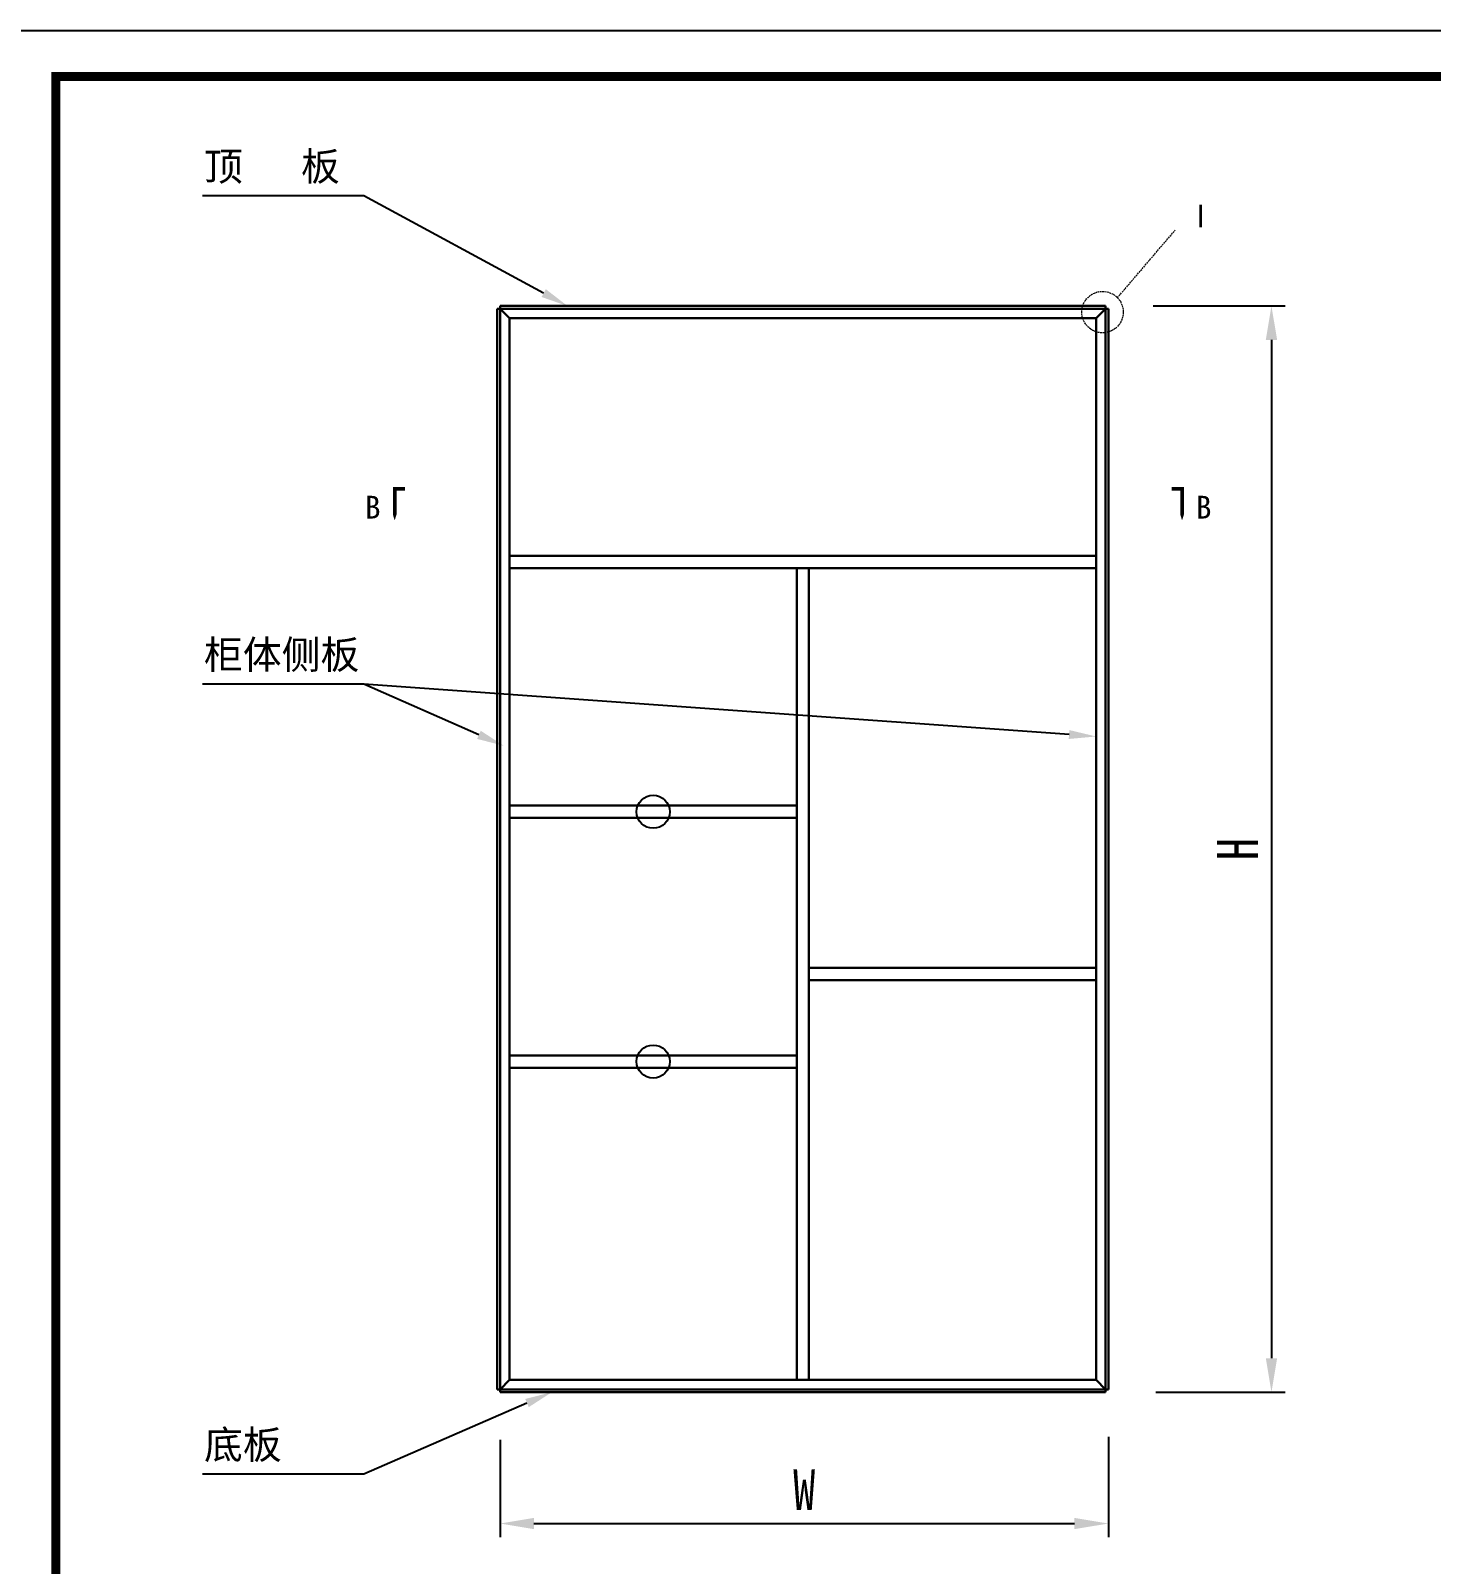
# Model space of a CAD drawing. Header units: millimetres. Extents: x 0 to 1097966, y -63096 to 223085.
# Drawn here: x 339122.3 to 339328.6, y -54595.1 to -54369.1 of the extents above; entities that cross this region are included whole.
import ezdxf
from ezdxf import colors
from ezdxf.entities.mleader import LeaderData, LeaderLine
from ezdxf.math import Vec2, Vec3

# ---------------------------------------------------------------- set-up
doc = ezdxf.new("R2010")
doc.units = ezdxf.units.MM
doc.linetypes.add('DASH', pattern=[0.35, 0.25, -0.1])
doc.styles.get("Standard").update_dxf_attribs({"font": 'arial.ttf'})
doc.styles.add('TEXT', font='', dxfattribs={"width": 0.8})
doc.styles.add('宋体', font='')
doc.styles.get('TEXT').set_extended_font_data('SimSun')
doc.styles.get('宋体').set_extended_font_data('SimSun')
doc.dimstyles.new('副本 (2) (2) ISO-25', dxfattribs={"dimtxt": 18, "dimasz": 13, "dimexe": 6, "dimexo": 12, "dimgap": 6, "dimtad": 1, "dimtxsty": 'TEXT', "dimcen": 2.5, "dimclrd": 5, "dimclre": 5, "dimclrt": 5, "dimadec": 0, "dimazin": 0, "dimtfac": 1, "dimtmove": 0, "dimatfit": 3, "dimldrblk": 'BOXFILLED', "dimfxl": 1.25, "dimarcsym": 0})

# ---------------------------------------------------------------- blocks, each defined once
blk = doc.blocks.new('*D957')
at = {"color": 5, "lineweight": -2, "transparency": 16777216}
for p, q in [((339191.39, -54576.7), (339191.39, -54591.05)), ((339280.99, -54576.3), (339280.99, -54591.05)), ((339196.39, -54589.05), (339275.99, -54589.05))]:
    blk.add_line(p, q, dxfattribs=at)
at = {"color": 5, "transparency": 16777216}
for points in [[(339196.39, -54588.22), (339196.39, -54589.88), (339191.39, -54589.05)], [(339275.99, -54588.22), (339275.99, -54589.88), (339280.99, -54589.05)]]:
    blk.add_solid(points, dxfattribs=at)
at = {"layer": 'Defpoints', "color": 0, "transparency": 16777216}
for p in [(339191.39, -54569.7), (339280.99, -54569.3), (339280.99, -54589.05)]:
    blk.add_point(p, dxfattribs=at)
at = {"color": 5, "transparency": 16777216, "insert": (339236.19, -54584.05), "char_height": 6, "attachment_point": 5, "style": 'TEXT'}
blk.add_mtext('W', dxfattribs=at)
blk = doc.blocks.new('_BoxFilled')
at = {"color": 0, "linetype": 'ByBlock', "lineweight": -2}
blk.add_line((-0.5, 0), (-1, 0), dxfattribs=at)
at = {"color": 0, "linetype": 'ByBlock'}
blk.add_solid([(-0.5, 0.5), (0.5, 0.5), (-0.5, -0.5), (0.5, -0.5)], dxfattribs=at)
blk = doc.blocks.new('*D958')
at = {"color": 5, "lineweight": -2, "transparency": 16777216}
for p, q in [((339287.59, -54409.7), (339307.01, -54409.7)), ((339305.01, -54414.7), (339305.01, -54564.7)), ((339287.99, -54569.7), (339307.01, -54569.7))]:
    blk.add_line(p, q, dxfattribs=at)
at = {"color": 5, "transparency": 16777216}
for points in [[(339304.18, -54414.7), (339305.85, -54414.7), (339305.01, -54409.7)], [(339304.18, -54564.7), (339305.85, -54564.7), (339305.01, -54569.7)]]:
    blk.add_solid(points, dxfattribs=at)
at = {"layer": 'Defpoints', "color": 0, "transparency": 16777216}
for p in [(339280.59, -54409.7), (339280.99, -54569.7), (339305.01, -54569.7)]:
    blk.add_point(p, dxfattribs=at)
at = {"color": 5, "transparency": 16777216, "insert": (339300.01, -54489.7), "char_height": 6, "attachment_point": 5, "rotation": 90, "style": 'TEXT'}
blk.add_mtext('H', dxfattribs=at)

msp = doc.modelspace()

# ---------------------------------------------------------------- linework, layer by layer
at = {"color": 251, "linetype": 'DASH', "lineweight": 13, "true_color": 0x636466}
msp.add_line((339282.325, -54408.485), (339290.825, -54398.532), dxfattribs=at)
at = {"lineweight": 30}
for p, q in [((339190.986, -54410.103), (339190.986, -54569.303)), ((339190.986, -54410.103), (339191.386, -54410.103)), ((339191.386, -54409.703), (339191.386, -54410.103)), ((339191.386, -54409.703), (339280.586, -54409.703)), ((339192.786, -54411.503), (339191.386, -54410.103)), ((339191.386, -54410.103), (339280.586, -54410.103)), ((339191.386, -54410.103), (339191.386, -54569.303)), ((339279.186, -54411.503), (339280.586, -54410.103)), ((339280.586, -54409.703), (339280.586, -54410.103)), ((339280.586, -54410.103), (339280.986, -54410.103)), ((339280.586, -54410.103), (339280.586, -54569.303)), ((339280.986, -54410.103), (339280.986, -54569.303)), ((339192.786, -54411.503), (339192.786, -54567.903)), ((339192.786, -54411.503), (339279.186, -54411.503)), ((339279.186, -54411.503), (339279.186, -54567.903)), ((339192.786, -54446.503), (339279.186, -54446.503)), ((339192.786, -54448.303), (339279.186, -54448.303)), ((339235.086, -54448.303), (339235.086, -54567.903)), ((339236.886, -54448.303), (339236.886, -54567.903)), ((339235.086, -54483.303), (339192.786, -54483.303)), ((339235.086, -54485.103), (339192.786, -54485.103)), ((339236.886, -54507.203), (339279.186, -54507.203)), ((339236.886, -54509.003), (339279.186, -54509.003)), ((339235.086, -54520.103), (339192.786, -54520.103)), ((339235.086, -54521.903), (339192.786, -54521.903)), ((339192.786, -54567.903), (339191.386, -54569.303)), ((339192.786, -54567.903), (339279.186, -54567.903)), ((339279.186, -54567.903), (339280.586, -54569.303)), ((339190.986, -54569.303), (339191.386, -54569.303)), ((339191.386, -54569.303), (339191.386, -54569.703)), ((339191.386, -54569.303), (339280.586, -54569.303)), ((339191.386, -54569.703), (339280.586, -54569.703)), ((339280.586, -54569.303), (339280.586, -54569.703)), ((339280.586, -54569.303), (339280.986, -54569.303))]:
    msp.add_line(p, q, dxfattribs=at)
msp.add_lwpolyline([(339119.218, -54770.097), (339686.218, -54770.097), (339686.218, -54369.147), (339119.218, -54369.147)], close=True)
at = {"const_width": 1.35}
msp.add_lwpolyline([(339125.968, -54763.347), (339679.468, -54763.347), (339679.468, -54375.897), (339125.968, -54375.897)], close=True, dxfattribs=at)
for points in [[(339175.874, -54441.27, 0, 1.08, 0), (339175.874, -54439.587, 0.54, 0.54, 0), (339175.874, -54436.638, 0.54, 0.54, 0), (339177.389, -54436.638, 0.54, 0.54, 0)], [(339291.846, -54441.27, 0, 1.08, 0), (339291.846, -54439.587, 0.54, 0.54, 0), (339291.846, -54436.638, 0.54, 0.54, 0), (339290.331, -54436.638, 0.54, 0.54, 0)]]:
    msp.add_lwpolyline(points, format="xyseb")
at = {"color": 251, "linetype": 'DASH', "lineweight": 13, "true_color": 0x636466}
msp.add_circle((339280.128, -54410.603), 3.052, dxfattribs=at)
for centre in [(339213.936, -54484.203), (339213.936, -54521.003)]:
    msp.add_circle(centre, 2.44)

# ---------------------------------------------------------------- texts
at = {"color": 4, "attachment_point": 4, "style": '宋体'}
for s, insert, char_height, width in [('顶   板', (339147.79, -54389.38), 4.1923, 31.34167), ('{\\C256;B}', (339171.503, -54439.342), 3.3539, 4.17765), ('{\\C256;B}', (339293.894, -54439.342), 3.3539, 4.17765), ('柜体侧板', (339147.79, -54461.293), 4.1923, 31.34167), ('底板', (339147.79, -54577.675), 4.1923, 31.34167)]:
    msp.add_mtext(s, dxfattribs=dict(at, insert=insert, char_height=char_height, width=width))
at = {"color": 251, "linetype": 'DASH', "lineweight": 13, "true_color": 0x636466, "insert": (339292.296, -54396.455), "char_height": 3.3539, "width": 4.17765, "attachment_point": 4, "style": '宋体'}
msp.add_mtext('{\\C256;Ⅰ}', dxfattribs=at)

# ---------------------------------------------------------------- dimensions: what is measured, and where the dimension line sits
dim = msp.add_linear_dim(base=(339305.014, -54569.703), p1=(339280.586, -54409.703), p2=(339280.986, -54569.703), angle=90, text='H', dimstyle='副本 (2) (2) ISO-25', override={"dimtxt": 6, "dimasz": 5, "dimexe": 2, "dimexo": 7, "dimgap": 2, "dimfxl": 30, "dimfxlon": 1})
dim.commit()
dim.dimension.update_dxf_attribs({"geometry": '*D958', "text_midpoint": (339300.014, -54489.703)})
dim = msp.add_linear_dim(base=(339280.986, -54589.05), p1=(339191.386, -54569.703), p2=(339280.986, -54569.303), text='W', dimstyle='副本 (2) (2) ISO-25', override={"dimtxt": 6, "dimasz": 5, "dimexe": 2, "dimexo": 7, "dimgap": 2, "dimfxl": 30, "dimfxlon": 1})
dim.commit()
dim.dimension.update_dxf_attribs({"geometry": '*D957', "text_midpoint": (339236.186, -54584.05)})

# ---------------------------------------------------------------- leaders
at = {"color": 4}
ml = msp.add_multileader_mtext('Standard', dxfattribs=at)
ml.set_content('', color=4)
ml.set_leader_properties()
ml.build(insert=Vec2(0, 0))
ctx = ml.context
ctx.base_point, ctx.plane_origin = Vec3(339143.556, -54393.495), Vec3(339193.046, -54371.198)
ctx.text_align_type = 2
notes = []
notes.append((ctx, [(0, (1, 1, 0), (339171.334, -54393.495), (-1, 0), 23.779, [(0, [(339201.333, -54409.703)], 0, [])])]))
ctx.mtext.insert, ctx.mtext.alignment, ctx.mtext.flow_direction = Vec3(339145.556, -54391.495), 3, 5
ml = msp.add_multileader_mtext('Standard', dxfattribs=at)
ml.set_content('', color=4)
ml.set_leader_properties()
ml.build(insert=Vec2(0, 0))
ctx = ml.context
ctx.base_point, ctx.plane_origin = Vec3(339143.556, -54465.407), Vec3(339193.046, -54443.11)
ctx.text_align_type = 2
notes.append((ctx, [(0, (1, 1, 0), (339171.334, -54465.407), (-1, 0), 23.779, [(0, [(339191.943, -54474.486)], 0, [])])]))
ctx.mtext.insert, ctx.mtext.alignment, ctx.mtext.flow_direction = Vec3(339145.556, -54463.407), 3, 5
ml = msp.add_multileader_mtext('Standard', dxfattribs=at)
ml.set_content('', color=4)
ml.set_leader_properties()
ml.build(insert=Vec2(0, 0))
ctx = ml.context
ctx.base_point, ctx.plane_origin = Vec3(339143.556, -54465.407), Vec3(339193.046, -54443.11)
ctx.text_align_type = 2
notes.append((ctx, [(0, (1, 1, 0), (339171.334, -54465.407), (-1, 0), 23.779, [(0, [(339279.186, -54473.113)], 0, [])])]))
ctx.mtext.insert, ctx.mtext.alignment, ctx.mtext.flow_direction = Vec3(339145.556, -54463.407), 3, 5
ml = msp.add_multileader_mtext('Standard', dxfattribs=at)
ml.set_content('', color=4)
ml.set_leader_properties()
ml.build(insert=Vec2(0, 0))
ctx = ml.context
ctx.base_point, ctx.plane_origin = Vec3(339143.556, -54581.79), Vec3(339193.046, -54559.493)
ctx.text_align_type = 2
notes.append((ctx, [(0, (1, 1, 0), (339171.334, -54581.79), (-1, 0), 23.779, [(0, [(339199.024, -54569.703)], 0, [])])]))
ctx.mtext.insert, ctx.mtext.alignment, ctx.mtext.flow_direction = Vec3(339145.556, -54579.79), 3, 5
for ctx, leaders in notes:
    for number, flags, end, landing, length, lines in leaders:
        leader = LeaderData()
        leader.index, (leader.has_last_leader_line, leader.has_dogleg_vector, leader.attachment_direction) = number, flags
        leader.last_leader_point, leader.dogleg_vector, leader.dogleg_length = Vec3(end), Vec3(landing), length
        for number, points, colour, breaks in lines:
            line = LeaderLine()
            line.index, line.vertices, line.color, line.breaks = number, Vec3.list(points), colors.encode_raw_color(colour), breaks
            leader.lines.append(line)
        ctx.leaders.append(leader)

doc.saveas('drawing.dxf')
